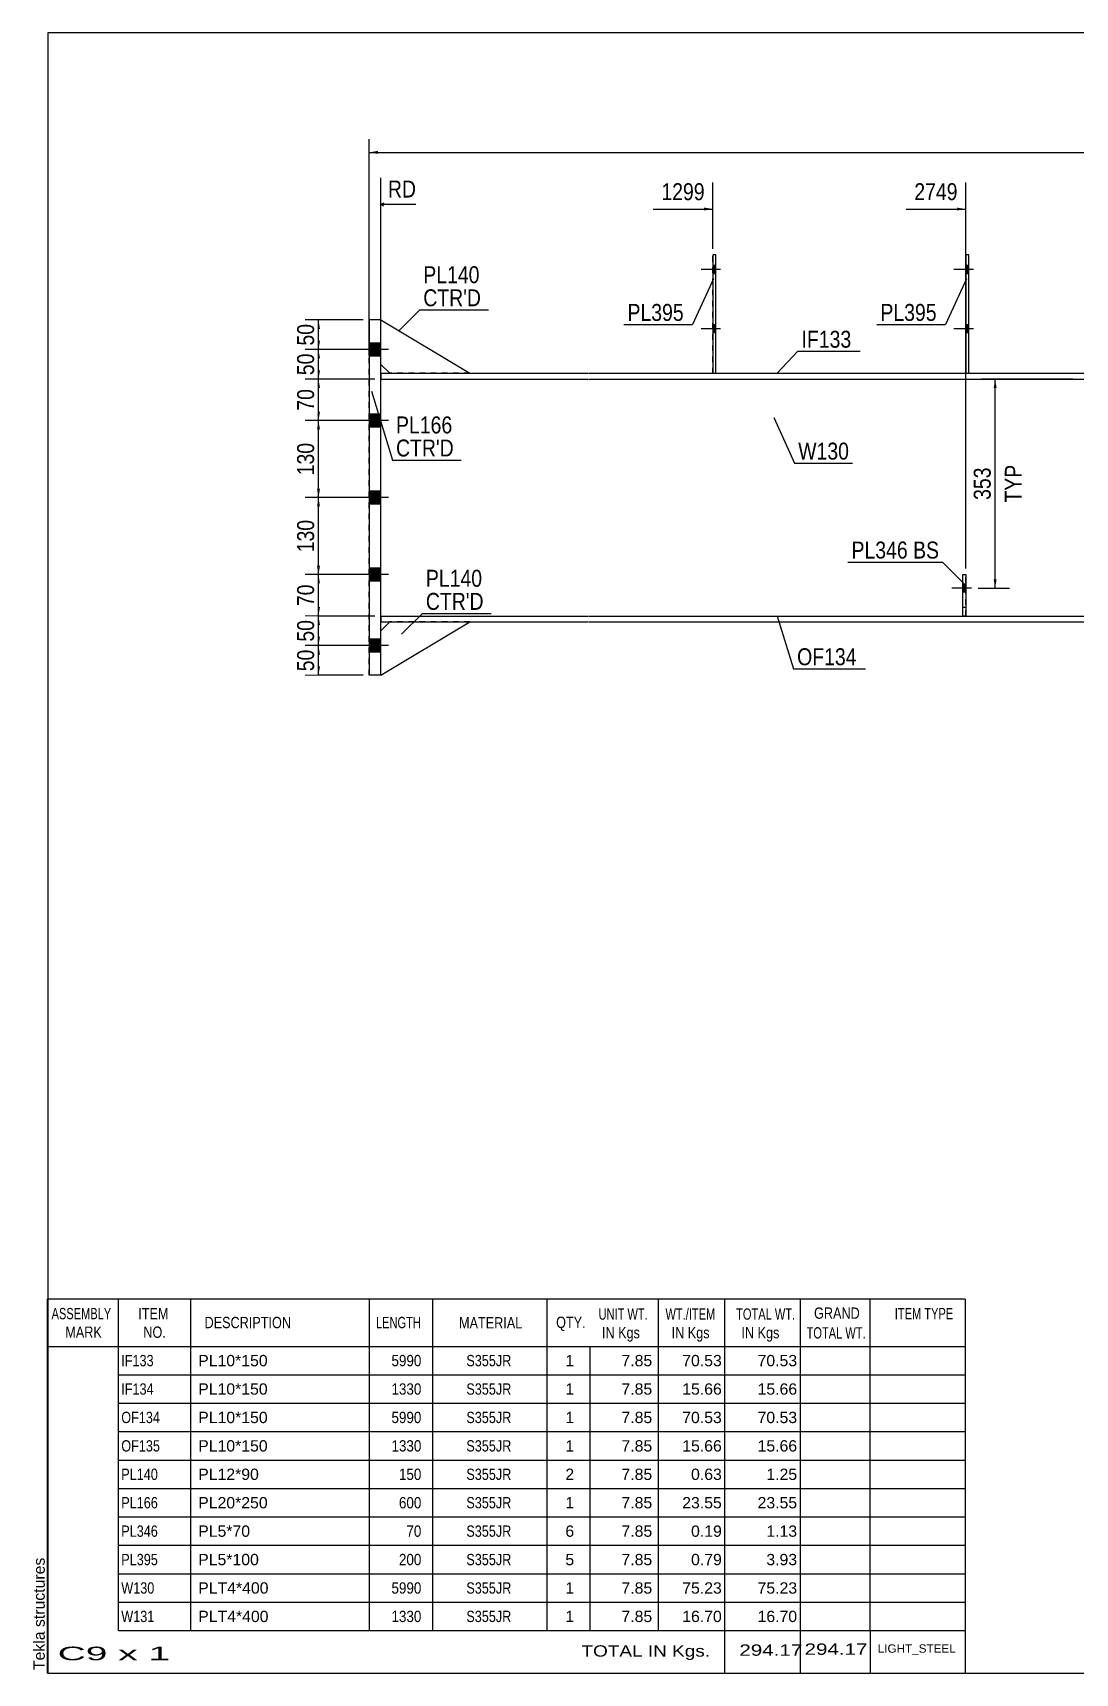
# Model space of a CAD drawing. Header units: millimetres. Extents: x -358 to 44, y -179 to 98.
# Drawn here: x -358.3 to -182.3, y -178.5 to 98.5 of the extents above; entities that cross this region are included whole.
import ezdxf

# ---------------------------------------------------------------- set-up
doc = ezdxf.new("R2010")
doc.units = ezdxf.units.MM
doc.linetypes.add('DXK_LINE_DOT1', pattern=[1.8814, 0.9407, -0.9407])
doc.linetypes.add('DXK_LINE_DOT2', pattern=[3.9198, 1.9599, -1.9599])
doc.styles.add('Arial', font='ARIAL.TTF', dxfattribs={"height": 0.2})
doc.styles.add('Arial Narrow', font='ARIALN.TTF', dxfattribs={"height": 0.2})

# ---------------------------------------------------------------- blocks, each defined once
blk = doc.blocks.new('Unknown-624482690-1210')
at = {"color": 5, "linetype": 'Continuous'}
for p, q in [((44.25, 98.49), (-355.75, 98.49)), ((-355.75, 98.49), (-355.75, -178.51)), ((44.25, -178.51), (44.25, 98.49)), ((-355.75, -178.51), (44.25, -178.51))]:
    blk.add_line(p, q, dxfattribs=at)
at = {"color": 174, "linetype": 'Continuous', "style": 'Arial'}
blk.add_text('Tekla structures', height=1.9102, rotation=90, dxfattribs=at).set_placement((-356.25, -178.01))
blk = doc.blocks.new('Part-624482690-1541 - 1262')
at = {"color": 2, "linetype": 'Continuous'}
for p, q in [((-299.5, 50), (-284.5, 41)), ((-298, 41), (-299.5, 42.5))]:
    blk.add_line(p, q, dxfattribs=at)
at = {"color": 7, "linetype": 'DXK_LINE_DOT1'}
blk.add_line((-284.5, 41), (-298, 41), dxfattribs=at)
blk = doc.blocks.new('Part-624482690-1421 - 1262')
at = {"color": 2, "linetype": 'Continuous'}
for p, q in [((-299.5, 0), (-264.5, 0)), ((-264.4, 0), (-222.15, 0)), ((-222.05, 0), (-179.45, 0)), ((-179.35, 0), (-137.1, 0)), ((-137, 0), (-94.4, 0)), ((-94.3, 0), (-74.3, 0)), ((-74.3, 0), (-74.3, -1)), ((-299.5, -1), (-264.5, -1)), ((-264.4, -1), (-222.15, -1)), ((-222.05, -1), (-179.45, -1)), ((-179.35, -1), (-137.1, -1)), ((-137, -1), (-94.4, -1)), ((-94.3, -1), (-74.3, -1))]:
    blk.add_line(p, q, dxfattribs=at)
at = {"color": 7, "linetype": 'DXK_LINE_DOT1'}
blk.add_line((-299.5, 0), (-299.5, -1), dxfattribs=at)
blk = doc.blocks.new('Part-624482690-1298 - 1262')
at = {"color": 2, "linetype": 'Continuous'}
for p, q in [((-200.25, 61), (-200.75, 61)), ((-200.75, 61), (-200.75, 41)), ((-200.25, 41), (-200.25, 61))]:
    blk.add_line(p, q, dxfattribs=at)
at = {"color": 7, "linetype": 'DXK_LINE_DOT1'}
for p, q in [((-200.75, 41), (-200.75, 61)), ((-200.25, 41), (-200.25, 61)), ((-200.75, 41), (-200.25, 41))]:
    blk.add_line(p, q, dxfattribs=at)
blk = doc.blocks.new('Bolt-624482690-1299 - 1262')
at = {"linetype": 'Continuous'}
for points in [[(-200.25, 57.8), (-200.25, 59.2), (-200.75, 59.2), (-200.75, 57.8)], [(-200.25, 57.8), (-200.25, 59.2), (-200.75, 59.2), (-200.75, 57.8)], [(-200.25, 47.8), (-200.25, 49.2), (-200.75, 49.2), (-200.75, 47.8)], [(-200.25, 47.8), (-200.25, 49.2), (-200.75, 49.2), (-200.75, 47.8)]]:
    blk.add_hatch(color=3, dxfattribs=at).paths.add_polyline_path(points)
at = {"color": 3, "linetype": 'Continuous'}
for p, q in [((-199.45, 58.5), (-202.75, 58.5)), ((-199.45, 58.5), (-202.75, 58.5)), ((-200.25, 59.2), (-200.75, 59.2)), ((-200.25, 59.2), (-200.75, 59.2)), ((-200.25, 57.8), (-200.75, 57.8)), ((-200.25, 57.8), (-200.75, 57.8)), ((-199.45, 48.5), (-202.75, 48.5)), ((-199.45, 48.5), (-202.75, 48.5)), ((-200.25, 49.2), (-200.75, 49.2)), ((-200.25, 49.2), (-200.75, 49.2)), ((-200.25, 47.8), (-200.75, 47.8)), ((-200.25, 47.8), (-200.75, 47.8))]:
    blk.add_line(p, q, dxfattribs=at)
blk = doc.blocks.new('Part-624482690-1309 - 1262')
at = {"color": 2, "linetype": 'Continuous'}
for p, q in [((-242.95, 61), (-243.45, 61)), ((-243.45, 61), (-243.45, 41)), ((-242.95, 41), (-242.95, 61))]:
    blk.add_line(p, q, dxfattribs=at)
at = {"color": 7, "linetype": 'DXK_LINE_DOT1'}
for p, q in [((-243.45, 41), (-243.45, 61)), ((-242.95, 41), (-242.95, 61)), ((-243.45, 41), (-242.95, 41))]:
    blk.add_line(p, q, dxfattribs=at)
blk = doc.blocks.new('Bolt-624482690-1310 - 1262')
at = {"linetype": 'Continuous'}
for points in [[(-242.95, 57.8), (-242.95, 59.2), (-243.45, 59.2), (-243.45, 57.8)], [(-242.95, 57.8), (-242.95, 59.2), (-243.45, 59.2), (-243.45, 57.8)], [(-242.95, 47.8), (-242.95, 49.2), (-243.45, 49.2), (-243.45, 47.8)], [(-242.95, 47.8), (-242.95, 49.2), (-243.45, 49.2), (-243.45, 47.8)]]:
    blk.add_hatch(color=3, dxfattribs=at).paths.add_polyline_path(points)
at = {"color": 3, "linetype": 'Continuous'}
for p, q in [((-242.15, 58.5), (-245.45, 58.5)), ((-242.15, 58.5), (-245.45, 58.5)), ((-242.95, 59.2), (-243.45, 59.2)), ((-242.95, 59.2), (-243.45, 59.2)), ((-242.95, 57.8), (-243.45, 57.8)), ((-242.95, 57.8), (-243.45, 57.8)), ((-242.15, 48.5), (-245.45, 48.5)), ((-242.15, 48.5), (-245.45, 48.5)), ((-242.95, 49.2), (-243.45, 49.2)), ((-242.95, 49.2), (-243.45, 49.2)), ((-242.95, 47.8), (-243.45, 47.8)), ((-242.95, 47.8), (-243.45, 47.8))]:
    blk.add_line(p, q, dxfattribs=at)
blk = doc.blocks.new('Bolt-624482690-1311 - 1262')
at = {"linetype": 'Continuous'}
blk.add_hatch(color=3, dxfattribs=at).paths.add_polyline_path([(-200.75, 4), (-200.75, 5.4), (-201.25, 5.4), (-201.25, 4)])
at = {"color": 3, "linetype": 'Continuous'}
for p, q in [((-199.8, 4.7), (-203.1, 4.7)), ((-200.75, 5.4), (-201.25, 5.4)), ((-200.75, 4), (-201.25, 4))]:
    blk.add_line(p, q, dxfattribs=at)
blk = doc.blocks.new('Bolt-624482690-1312 - 1262')
at = {"color": 3, "linetype": 'DXK_LINE_DOT2'}
for p, q in [((-199.8, 4.7), (-203.1, 4.7)), ((-200.75, 5.4), (-201.25, 5.4)), ((-200.75, 4), (-201.25, 4))]:
    blk.add_line(p, q, dxfattribs=at)
blk = doc.blocks.new('Part-624482690-1345 - 1262')
at = {"color": 2, "linetype": 'Continuous'}
for p, q in [((-201.25, 7), (-200.75, 7)), ((-201.25, 0), (-201.25, 7)), ((-200.75, 7), (-200.75, 0))]:
    blk.add_line(p, q, dxfattribs=at)
at = {"color": 7, "linetype": 'DXK_LINE_DOT1'}
for p, q in [((-201.25, 0), (-201.25, 7)), ((-200.75, 0), (-200.75, 7)), ((-201.25, 1.5), (-200.75, 1.5)), ((-200.75, 0), (-201.25, 0))]:
    blk.add_line(p, q, dxfattribs=at)
blk = doc.blocks.new('Part-624482690-1367 - 1262')
at = {"color": 7, "linetype": 'DXK_LINE_DOT1'}
blk.add_line((-201.25, 7), (-200.75, 7), dxfattribs=at)
blk = doc.blocks.new('Part-624482690-1389 - 1262')
at = {"color": 2, "linetype": 'Continuous'}
for p, q in [((-299.5, 50), (-301.5, 50)), ((-301.5, 50), (-301.5, -10)), ((-299.5, -10), (-299.5, 50)), ((-299.5, -10), (-301.5, -10))]:
    blk.add_line(p, q, dxfattribs=at)
at = {"color": 7, "linetype": 'DXK_LINE_DOT1'}
for p, q in [((-301.5, -10), (-301.5, 50)), ((-299.5, -10), (-299.5, 50))]:
    blk.add_line(p, q, dxfattribs=at)
blk = doc.blocks.new('Part-624482690-1466 - 1262')
at = {"color": 2, "linetype": 'Continuous'}
for p, q in [((-299.5, 41), (-264.5, 41)), ((-299.5, 40), (-264.5, 40)), ((-264.4, 41), (-222.15, 41)), ((-264.4, 40), (-222.15, 40)), ((-222.05, 41), (-179.45, 41)), ((-222.05, 40), (-179.45, 40)), ((-179.35, 41), (-137.1, 41)), ((-179.35, 40), (-137.1, 40)), ((-137, 41), (-94.4, 41)), ((-137, 40), (-94.4, 40)), ((-94.3, 41), (-74.3, 41)), ((-94.3, 40), (-74.3, 40)), ((-74.3, 41), (-74.3, 40))]:
    blk.add_line(p, q, dxfattribs=at)
at = {"color": 7, "linetype": 'DXK_LINE_DOT1'}
blk.add_line((-299.5, 41), (-299.5, 40), dxfattribs=at)
blk = doc.blocks.new('Bolt-624482690-1489 - 1262')
at = {"linetype": 'Continuous'}
for points in [[(-299.5, 43.9), (-299.5, 46.1), (-301.5, 46.1), (-301.5, 43.9)], [(-299.5, 43.9), (-299.5, 46.1), (-301.5, 46.1), (-301.5, 43.9)], [(-299.5, 31.9), (-299.5, 34.1), (-301.5, 34.1), (-301.5, 31.9)], [(-299.5, 31.9), (-299.5, 34.1), (-301.5, 34.1), (-301.5, 31.9)], [(-299.5, 18.9), (-299.5, 21.1), (-301.5, 21.1), (-301.5, 18.9)], [(-299.5, 18.9), (-299.5, 21.1), (-301.5, 21.1), (-301.5, 18.9)], [(-299.5, 5.9), (-299.5, 8.1), (-301.5, 8.1), (-301.5, 5.9)], [(-299.5, 5.9), (-299.5, 8.1), (-301.5, 8.1), (-301.5, 5.9)], [(-299.5, -6.1), (-299.5, -3.9), (-301.5, -3.9), (-301.5, -6.1)], [(-299.5, -6.1), (-299.5, -3.9), (-301.5, -3.9), (-301.5, -6.1)]]:
    blk.add_hatch(color=3, dxfattribs=at).paths.add_polyline_path(points)
at = {"color": 3, "linetype": 'Continuous'}
for p, q in [((-298.2, 45), (-306.5, 45)), ((-298.2, 45), (-306.5, 45)), ((-299.5, 46.1), (-301.5, 46.1)), ((-299.5, 46.1), (-301.5, 46.1)), ((-299.5, 43.9), (-301.5, 43.9)), ((-299.5, 43.9), (-301.5, 43.9)), ((-299.5, 34.1), (-301.5, 34.1)), ((-299.5, 34.1), (-301.5, 34.1)), ((-298.2, 33), (-306.5, 33)), ((-298.2, 33), (-306.5, 33)), ((-299.5, 31.9), (-301.5, 31.9)), ((-299.5, 31.9), (-301.5, 31.9)), ((-298.2, 20), (-306.5, 20)), ((-298.2, 20), (-306.5, 20)), ((-299.5, 21.1), (-301.5, 21.1)), ((-299.5, 21.1), (-301.5, 21.1)), ((-299.5, 18.9), (-301.5, 18.9)), ((-299.5, 18.9), (-301.5, 18.9)), ((-298.2, 7), (-306.5, 7)), ((-298.2, 7), (-306.5, 7)), ((-299.5, 8.1), (-301.5, 8.1)), ((-299.5, 8.1), (-301.5, 8.1)), ((-299.5, 5.9), (-301.5, 5.9)), ((-299.5, 5.9), (-301.5, 5.9)), ((-298.2, -5), (-306.5, -5)), ((-298.2, -5), (-306.5, -5)), ((-299.5, -3.9), (-301.5, -3.9)), ((-299.5, -3.9), (-301.5, -3.9)), ((-299.5, -6.1), (-301.5, -6.1)), ((-299.5, -6.1), (-301.5, -6.1))]:
    blk.add_line(p, q, dxfattribs=at)
blk = doc.blocks.new('Part-624482690-1506 - 1262')
at = {"color": 7, "linetype": 'DXK_LINE_DOT1'}
for p, q in [((-299.5, 0), (-299.5, 40)), ((-299.5, 40), (-264.5, 40)), ((-264.4, 40), (-222.15, 40)), ((-222.05, 40), (-179.45, 40)), ((-179.35, 40), (-137.1, 40)), ((-137, 40), (-94.4, 40)), ((-94.3, 40), (-74.3, 40)), ((-299.5, 0), (-264.5, 0)), ((-264.4, 0), (-222.15, 0)), ((-222.05, 0), (-201.25, 0)), ((-200.75, 0), (-179.45, 0)), ((-179.35, 0), (-137.1, 0)), ((-137, 0), (-94.4, 0)), ((-94.3, 0), (-74.3, 0))]:
    blk.add_line(p, q, dxfattribs=at)
at = {"color": 2, "linetype": 'Continuous'}
blk.add_line((-74.3, 0), (-74.3, 40), dxfattribs=at)
blk = doc.blocks.new('Part-624482690-1546 - 1262')
at = {"color": 2, "linetype": 'Continuous'}
for p, q in [((-299.5, -10), (-284.5, -1)), ((-298, -1), (-299.5, -2.5))]:
    blk.add_line(p, q, dxfattribs=at)
at = {"color": 7, "linetype": 'DXK_LINE_DOT1'}
blk.add_line((-284.5, -1), (-298, -1), dxfattribs=at)
blk = doc.blocks.new('StraightDimension-624482690-1583 - 1262')
at = {"linetype": 'Continuous'}
for points in [[(-196.04, 38.5), (-195.79, 40), (-195.54, 38.5)], [(-195.54, 6.2), (-195.79, 4.7), (-196.04, 6.2)]]:
    blk.add_hatch(color=7, dxfattribs=at).paths.add_polyline_path(points)
at = {"color": 7, "linetype": 'Continuous'}
for p, q in [((-182.68, 40), (-198.04, 40)), ((-195.79, 4.7), (-195.79, 40)), ((-198.68, 4.7), (-193.39, 4.7))]:
    blk.add_line(p, q, dxfattribs=at)
at = {"color": 0}
blk.add_wipeout([(-195.94, 25.69), (-200.14, 25.69), (-200.14, 19.01), (-195.94, 19.01)], dxfattribs=at)
at = {"color": 3, "style": 'Arial Narrow'}
blk.add_text('353', height=2.863, rotation=90.0002, dxfattribs=at).set_placement((-196.54, 19.61))
at = {"color": 0, "linetype": 'Continuous'}
blk.add_wipeout([(-190.69, 26.14), (-194.89, 26.14), (-194.89, 18.56), (-190.69, 18.56)], dxfattribs=at)
at = {"color": 3, "linetype": 'Continuous', "style": 'Arial Narrow'}
blk.add_text('TYP', height=2.863, rotation=90.0002, dxfattribs=at).set_placement((-191.29, 19.16))
blk = doc.blocks.new('StraightDimension-624482690-3581 - 1262')
at = {"linetype": 'Continuous'}
for points in [[(-310.28, 18.5), (-310.03, 20), (-309.78, 18.5)], [(-309.78, 8.5), (-310.03, 7), (-310.28, 8.5)]]:
    blk.add_hatch(color=7, dxfattribs=at).paths.add_polyline_path(points)
at = {"color": 7, "linetype": 'Continuous'}
for p, q in [((-302.5, 20), (-312.28, 20)), ((-310.03, 7), (-310.03, 20)), ((-302.5, 7), (-312.28, 7))]:
    blk.add_line(p, q, dxfattribs=at)
at = {"color": 0}
blk.add_wipeout([(-310.18, 16.84), (-314.38, 16.84), (-314.38, 10.16), (-310.18, 10.16)], dxfattribs=at)
at = {"color": 3, "style": 'Arial Narrow'}
blk.add_text('130', height=2.863, rotation=90.0002, dxfattribs=at).set_placement((-310.78, 10.76))
blk = doc.blocks.new('StraightDimension-624482690-3580 - 1262')
at = {"linetype": 'Continuous'}
for points in [[(-310.28, 31.5), (-310.03, 33), (-309.78, 31.5)], [(-309.78, 21.5), (-310.03, 20), (-310.28, 21.5)]]:
    blk.add_hatch(color=7, dxfattribs=at).paths.add_polyline_path(points)
at = {"color": 7, "linetype": 'Continuous'}
for p, q in [((-303.35, 33), (-312.28, 33)), ((-310.03, 20), (-310.03, 33)), ((-302.5, 20), (-312.28, 20))]:
    blk.add_line(p, q, dxfattribs=at)
at = {"color": 0}
blk.add_wipeout([(-310.18, 29.84), (-314.38, 29.84), (-314.38, 23.16), (-310.18, 23.16)], dxfattribs=at)
at = {"color": 3, "style": 'Arial Narrow'}
blk.add_text('130', height=2.863, rotation=90.0002, dxfattribs=at).set_placement((-310.78, 23.76))
blk = doc.blocks.new('StraightDimension-624482690-3577 - 1262')
at = {"linetype": 'Continuous'}
for points in [[(-310.28, 48.5), (-310.03, 50), (-309.78, 48.5)], [(-309.78, 46.5), (-310.03, 45), (-310.28, 46.5)]]:
    blk.add_hatch(color=7, dxfattribs=at).paths.add_polyline_path(points)
at = {"color": 7, "linetype": 'Continuous'}
for p, q in [((-302.5, 50), (-312.28, 50)), ((-310.03, 45), (-310.03, 50)), ((-302.35, 45), (-312.28, 45))]:
    blk.add_line(p, q, dxfattribs=at)
at = {"color": 0}
blk.add_wipeout([(-310.18, 49.93), (-314.38, 49.93), (-314.38, 45.07), (-310.18, 45.07)], dxfattribs=at)
at = {"color": 3, "style": 'Arial Narrow'}
blk.add_text('50', height=2.863, rotation=90.0002, dxfattribs=at).set_placement((-310.78, 45.67))
blk = doc.blocks.new('StraightDimension-624482690-3578 - 1262')
at = {"linetype": 'Continuous'}
for points in [[(-310.28, 43.5), (-310.03, 45), (-309.78, 43.5)], [(-309.78, 41.5), (-310.03, 40), (-310.28, 41.5)]]:
    blk.add_hatch(color=7, dxfattribs=at).paths.add_polyline_path(points)
at = {"color": 7, "linetype": 'Continuous'}
for p, q in [((-302.35, 45), (-312.28, 45)), ((-310.03, 40), (-310.03, 45)), ((-300.5, 40), (-312.28, 40))]:
    blk.add_line(p, q, dxfattribs=at)
at = {"color": 0}
blk.add_wipeout([(-310.18, 44.93), (-314.38, 44.93), (-314.38, 40.07), (-310.18, 40.07)], dxfattribs=at)
at = {"color": 3, "style": 'Arial Narrow'}
blk.add_text('50', height=2.863, rotation=90.0002, dxfattribs=at).set_placement((-310.78, 40.67))
blk = doc.blocks.new('StraightDimension-624482690-3579 - 1262')
at = {"linetype": 'Continuous'}
for points in [[(-310.28, 38.5), (-310.03, 40), (-309.78, 38.5)], [(-309.78, 34.5), (-310.03, 33), (-310.28, 34.5)]]:
    blk.add_hatch(color=7, dxfattribs=at).paths.add_polyline_path(points)
at = {"color": 7, "linetype": 'Continuous'}
for p, q in [((-300.5, 40), (-312.28, 40)), ((-310.03, 33), (-310.03, 40)), ((-303.35, 33), (-312.28, 33))]:
    blk.add_line(p, q, dxfattribs=at)
at = {"color": 0}
blk.add_wipeout([(-310.18, 38.93), (-314.38, 38.93), (-314.38, 34.07), (-310.18, 34.07)], dxfattribs=at)
at = {"color": 3, "style": 'Arial Narrow'}
blk.add_text('70', height=2.863, rotation=90.0002, dxfattribs=at).set_placement((-310.78, 34.67))
blk = doc.blocks.new('StraightDimension-624482690-3582 - 1262')
at = {"linetype": 'Continuous'}
for points in [[(-310.28, 5.5), (-310.03, 7), (-309.78, 5.5)], [(-309.78, 1.5), (-310.03, 0), (-310.28, 1.5)]]:
    blk.add_hatch(color=7, dxfattribs=at).paths.add_polyline_path(points)
at = {"color": 7, "linetype": 'Continuous'}
for p, q in [((-302.5, 7), (-312.28, 7)), ((-310.03, 0), (-310.03, 7)), ((-300.5, 0), (-312.28, 0))]:
    blk.add_line(p, q, dxfattribs=at)
at = {"color": 0}
blk.add_wipeout([(-310.18, 5.93), (-314.38, 5.93), (-314.38, 1.07), (-310.18, 1.07)], dxfattribs=at)
at = {"color": 3, "style": 'Arial Narrow'}
blk.add_text('70', height=2.863, rotation=90.0002, dxfattribs=at).set_placement((-310.78, 1.67))
blk = doc.blocks.new('StraightDimension-624482690-3583 - 1262')
at = {"linetype": 'Continuous'}
for points in [[(-310.28, -1.5), (-310.03, 0), (-309.78, -1.5)], [(-309.78, -3.5), (-310.03, -5), (-310.28, -3.5)]]:
    blk.add_hatch(color=7, dxfattribs=at).paths.add_polyline_path(points)
at = {"color": 7, "linetype": 'Continuous'}
for p, q in [((-300.5, 0), (-312.28, 0)), ((-310.03, -5), (-310.03, 0)), ((-300.5, -5), (-312.28, -5))]:
    blk.add_line(p, q, dxfattribs=at)
at = {"color": 0}
blk.add_wipeout([(-310.18, -0.07), (-314.38, -0.07), (-314.38, -4.93), (-310.18, -4.93)], dxfattribs=at)
at = {"color": 3, "style": 'Arial Narrow'}
blk.add_text('50', height=2.863, rotation=90.0002, dxfattribs=at).set_placement((-310.78, -4.33))
blk = doc.blocks.new('StraightDimension-624482690-3584 - 1262')
at = {"linetype": 'Continuous'}
for points in [[(-310.28, -6.5), (-310.03, -5), (-309.78, -6.5)], [(-309.78, -8.5), (-310.03, -10), (-310.28, -8.5)]]:
    blk.add_hatch(color=7, dxfattribs=at).paths.add_polyline_path(points)
at = {"color": 7, "linetype": 'Continuous'}
for p, q in [((-300.5, -5), (-312.28, -5)), ((-310.03, -10), (-310.03, -5)), ((-302.5, -10), (-312.28, -10))]:
    blk.add_line(p, q, dxfattribs=at)
at = {"color": 0}
blk.add_wipeout([(-310.18, -5.07), (-314.38, -5.07), (-314.38, -9.93), (-310.18, -9.93)], dxfattribs=at)
at = {"color": 3, "style": 'Arial Narrow'}
blk.add_text('50', height=2.863, rotation=90.0002, dxfattribs=at).set_placement((-310.78, -9.33))
blk = doc.blocks.new('StraightDimension-624482690-3651 - 1262')
at = {"linetype": 'Continuous'}
for points in [[(-300, 78.05), (-301.5, 78.3), (-300, 78.55)], [(17.05, 78.55), (18.55, 78.3), (17.05, 78.05)]]:
    blk.add_hatch(color=7, dxfattribs=at).paths.add_polyline_path(points)
at = {"color": 7, "linetype": 'Continuous'}
for p, q in [((-301.5, 44), (-301.5, 80.55)), ((18.55, 34.2), (18.55, 80.55)), ((-301.5, 78.3), (18.55, 78.3))]:
    blk.add_line(p, q, dxfattribs=at)
at = {"color": 0}
blk.add_wipeout([(-137.22, 78.45), (-137.22, 82.65), (-145.73, 82.65), (-145.73, 78.45)], dxfattribs=at)
at = {"color": 3, "style": 'Arial Narrow'}
blk.add_text('7340', height=2.863, dxfattribs=at).set_placement((-145.13, 79.05))
blk = doc.blocks.new('StraightDimension-624482690-5214 - 1262')
at = {"linetype": 'Continuous'}
blk.add_hatch(color=7, dxfattribs=at).paths.add_polyline_path([(-202.25, 68.98), (-200.75, 68.73), (-202.25, 68.48)])
at = {"color": 7, "linetype": 'Continuous'}
for p, q in [((-200.75, 8), (-200.75, 73.23)), ((-210.81, 68.73), (-200.75, 68.73))]:
    blk.add_line(p, q, dxfattribs=at)
at = {"color": 0}
blk.add_wipeout([(-201.53, 69.63), (-201.53, 73.83), (-210.04, 73.83), (-210.04, 69.63)], dxfattribs=at)
at = {"color": 3, "style": 'Arial Narrow'}
blk.add_text('2749', height=2.863, dxfattribs=at).set_placement((-209.44, 70.23))
blk = doc.blocks.new('StraightDimension-624482690-5215 - 1262')
at = {"linetype": 'Continuous'}
blk.add_hatch(color=7, dxfattribs=at).paths.add_polyline_path([(-244.95, 68.98), (-243.45, 68.73), (-244.95, 68.48)])
at = {"color": 7, "linetype": 'Continuous'}
for p, q in [((-243.45, 62), (-243.45, 73.23)), ((-253.51, 68.73), (-243.45, 68.73))]:
    blk.add_line(p, q, dxfattribs=at)
at = {"color": 0, "linetype": 'Continuous'}
blk.add_wipeout([(-292.97, 70.08), (-292.97, 74.28), (-298.91, 74.28), (-298.91, 70.08)], dxfattribs=at)
at = {"color": 7, "linetype": 'Continuous'}
for p, q in [((-299.5, 44), (-299.5, 73.98)), ((-299, 69.73), (-299.5, 69.48)), ((-299, 69.23), (-299.5, 69.48)), ((-293.57, 69.48), (-299.5, 69.48))]:
    blk.add_line(p, q, dxfattribs=at)
at = {"color": 3, "linetype": 'Continuous', "style": 'Arial Narrow'}
blk.add_text('RD', height=2.863, dxfattribs=at).set_placement((-298.31, 70.68))
at = {"color": 0}
blk.add_wipeout([(-244.23, 69.63), (-244.23, 73.83), (-252.74, 73.83), (-252.74, 69.63)], dxfattribs=at)
at = {"color": 3, "style": 'Arial Narrow'}
blk.add_text('1299', height=2.863, dxfattribs=at).set_placement((-252.14, 70.23))
blk = doc.blocks.new('CBS_BOM-624482690-5462')
at = {"color": 7, "linetype": 'Continuous'}
for p, q in [((-355.79, -123.34), (-355.79, -115.34)), ((-355.78, -115.34), (-200.86, -115.34)), ((-343.79, -123.34), (-343.79, -115.34)), ((-331.6, -123.34), (-331.6, -115.34)), ((-301.43, -123.34), (-301.43, -115.34)), ((-290.75, -123.34), (-290.75, -115.34)), ((-271.43, -123.34), (-271.43, -115.34)), ((-252.63, -123.34), (-252.63, -115.34)), ((-241.42, -123.34), (-241.42, -115.34)), ((-228.64, -123.34), (-228.64, -115.34)), ((-216.88, -123.34), (-216.88, -115.34)), ((-200.86, -115.35), (-200.87, -123.33)), ((-355.79, -123.34), (-200.86, -123.34)), ((-355.79, -128.14), (-355.79, -123.34)), ((-343.79, -128.14), (-343.79, -123.34)), ((-331.6, -128.14), (-331.6, -123.34)), ((-301.43, -128.14), (-301.43, -123.34)), ((-290.75, -128.14), (-290.75, -123.34)), ((-271.43, -128.14), (-271.43, -123.34)), ((-264.17, -128.14), (-264.17, -123.34)), ((-252.63, -128.14), (-252.63, -123.34)), ((-241.42, -128.14), (-241.42, -123.34)), ((-228.64, -128.14), (-228.64, -123.34)), ((-216.87, -128.14), (-216.87, -123.34)), ((-200.86, -123.34), (-200.86, -128.14)), ((-355.79, -132.94), (-355.79, -128.14)), ((-343.79, -128.14), (-200.86, -128.14)), ((-343.79, -132.94), (-343.79, -128.14)), ((-331.6, -132.94), (-331.6, -128.14)), ((-301.43, -132.94), (-301.43, -128.14)), ((-290.75, -132.94), (-290.75, -128.14)), ((-271.43, -132.94), (-271.43, -128.14)), ((-264.17, -132.94), (-264.17, -128.14)), ((-252.63, -132.94), (-252.63, -128.14)), ((-241.42, -132.94), (-241.42, -128.14)), ((-228.64, -132.94), (-228.64, -128.14)), ((-216.87, -132.94), (-216.87, -128.14)), ((-200.86, -128.14), (-200.86, -132.94)), ((-355.79, -137.74), (-355.79, -132.94)), ((-343.79, -132.94), (-200.86, -132.94)), ((-343.79, -137.74), (-343.79, -132.94)), ((-331.6, -137.74), (-331.6, -132.94)), ((-301.43, -137.74), (-301.43, -132.94)), ((-290.75, -137.74), (-290.75, -132.94)), ((-271.43, -137.74), (-271.43, -132.94)), ((-264.17, -137.74), (-264.17, -132.94)), ((-252.63, -137.74), (-252.63, -132.94)), ((-241.42, -137.74), (-241.42, -132.94)), ((-228.64, -137.74), (-228.64, -132.94)), ((-216.87, -137.74), (-216.87, -132.94)), ((-200.86, -132.94), (-200.86, -137.74)), ((-355.79, -142.54), (-355.79, -137.74)), ((-343.79, -137.74), (-200.86, -137.74)), ((-343.79, -142.54), (-343.79, -137.74)), ((-331.6, -142.54), (-331.6, -137.74)), ((-301.43, -142.54), (-301.43, -137.74)), ((-290.75, -142.54), (-290.75, -137.74)), ((-271.43, -142.54), (-271.43, -137.74)), ((-264.17, -142.54), (-264.17, -137.74)), ((-252.63, -142.54), (-252.63, -137.74)), ((-241.42, -142.54), (-241.42, -137.74)), ((-228.64, -142.54), (-228.64, -137.74)), ((-216.87, -142.54), (-216.87, -137.74)), ((-200.86, -137.74), (-200.86, -142.54)), ((-355.79, -147.34), (-355.79, -142.54)), ((-343.79, -142.54), (-200.86, -142.54)), ((-343.79, -147.34), (-343.79, -142.54)), ((-331.6, -147.34), (-331.6, -142.54)), ((-301.43, -147.34), (-301.43, -142.54)), ((-290.75, -147.34), (-290.75, -142.54)), ((-271.43, -147.34), (-271.43, -142.54)), ((-264.17, -147.34), (-264.17, -142.54)), ((-252.63, -147.34), (-252.63, -142.54)), ((-241.42, -147.34), (-241.42, -142.54)), ((-228.64, -147.34), (-228.64, -142.54)), ((-216.87, -147.34), (-216.87, -142.54)), ((-200.86, -142.54), (-200.86, -147.34)), ((-355.79, -152.14), (-355.79, -147.34)), ((-343.79, -147.34), (-200.86, -147.34)), ((-343.79, -152.14), (-343.79, -147.34)), ((-331.6, -152.14), (-331.6, -147.34)), ((-301.43, -152.14), (-301.43, -147.34)), ((-290.75, -152.14), (-290.75, -147.34)), ((-271.43, -152.14), (-271.43, -147.34)), ((-264.17, -152.14), (-264.17, -147.34)), ((-252.63, -152.14), (-252.63, -147.34)), ((-241.42, -152.14), (-241.42, -147.34)), ((-228.64, -152.14), (-228.64, -147.34)), ((-216.87, -152.14), (-216.87, -147.34)), ((-200.86, -147.34), (-200.86, -152.14)), ((-355.79, -156.94), (-355.79, -152.14)), ((-343.79, -152.14), (-200.86, -152.14)), ((-343.79, -156.94), (-343.79, -152.14)), ((-331.6, -156.94), (-331.6, -152.14)), ((-301.43, -156.94), (-301.43, -152.14)), ((-290.75, -156.94), (-290.75, -152.14)), ((-271.43, -156.94), (-271.43, -152.14)), ((-264.17, -156.94), (-264.17, -152.14)), ((-252.63, -156.94), (-252.63, -152.14)), ((-241.42, -156.94), (-241.42, -152.14)), ((-228.64, -156.94), (-228.64, -152.14)), ((-216.87, -156.94), (-216.87, -152.14)), ((-200.86, -152.14), (-200.86, -156.94)), ((-355.79, -161.74), (-355.79, -156.94)), ((-343.79, -156.94), (-200.86, -156.94)), ((-343.79, -161.74), (-343.79, -156.94)), ((-331.6, -161.74), (-331.6, -156.94)), ((-301.43, -161.74), (-301.43, -156.94)), ((-290.75, -161.74), (-290.75, -156.94)), ((-271.43, -161.74), (-271.43, -156.94)), ((-264.17, -161.74), (-264.17, -156.94)), ((-252.63, -161.74), (-252.63, -156.94)), ((-241.42, -161.74), (-241.42, -156.94)), ((-228.64, -161.74), (-228.64, -156.94)), ((-216.87, -161.74), (-216.87, -156.94)), ((-200.86, -156.94), (-200.86, -161.74)), ((-355.79, -166.54), (-355.79, -161.74)), ((-343.79, -161.74), (-200.86, -161.74)), ((-343.79, -166.54), (-343.79, -161.74)), ((-331.6, -166.54), (-331.6, -161.74)), ((-301.43, -166.54), (-301.43, -161.74)), ((-290.75, -166.54), (-290.75, -161.74)), ((-271.43, -166.54), (-271.43, -161.74)), ((-264.17, -166.54), (-264.17, -161.74)), ((-252.63, -166.54), (-252.63, -161.74)), ((-241.42, -166.54), (-241.42, -161.74)), ((-228.64, -166.54), (-228.64, -161.74)), ((-216.87, -166.54), (-216.87, -161.74)), ((-200.86, -161.74), (-200.86, -166.54)), ((-355.79, -171.34), (-355.79, -166.54)), ((-343.79, -166.54), (-200.86, -166.54)), ((-343.79, -171.34), (-343.79, -166.54)), ((-331.6, -171.34), (-331.6, -166.54)), ((-301.43, -171.34), (-301.43, -166.54)), ((-290.75, -171.34), (-290.75, -166.54)), ((-271.43, -171.34), (-271.43, -166.54)), ((-264.17, -171.34), (-264.17, -166.54)), ((-252.63, -171.34), (-252.63, -166.54)), ((-241.42, -171.34), (-241.42, -166.54)), ((-228.64, -171.34), (-228.64, -166.54)), ((-216.87, -171.34), (-216.87, -166.54)), ((-200.86, -166.54), (-200.86, -171.34)), ((-355.79, -178.54), (-355.79, -171.36)), ((-343.79, -171.34), (-200.86, -171.34)), ((-241.42, -178.54), (-241.42, -171.36)), ((-228.64, -178.54), (-228.64, -171.36)), ((-216.83, -178.54), (-216.83, -171.36)), ((-200.86, -171.34), (-200.86, -178.54)), ((-355.79, -178.54), (-200.86, -178.54))]:
    blk.add_line(p, q, dxfattribs=at)
at = {"color": 3, "linetype": 'Continuous', "style": 'Arial'}
for s, height, width, p in [('ASSEMBLY', 1.91, 0.7, (-355.1, -118.76)), ('ITEM', 1.91, 0.8, (-340.46, -118.76)), ('DESCRIPTION', 1.9102, 0.8, (-329.27, -120.27)), ('LENGTH', 1.91, 0.7, (-300.33, -120.27)), ('MATERIAL', 1.91, 0.8, (-286.3, -120.32)), ('QTY.', 1.91, 0.8, (-269.91, -120.24)), ('UNIT WT.', 1.91, 0.7, (-262.74, -118.84)), ('WT./ITEM', 1.91, 0.7, (-251.45, -118.84)), ('TOTAL WT.', 1.91, 0.7, (-239.52, -118.84)), ('GRAND', 1.91, 0.8, (-226.36, -118.68)), ('ITEM TYPE', 1.91, 0.7, (-212.73, -118.76)), ('MARK', 1.91, 0.8, (-352.78, -121.9)), ('NO.', 1.91, 0.8, (-339.6, -121.9)), ('IN Kgs', 1.91, 0.8, (-262.17, -121.98)), ('IN Kgs', 1.91, 0.8, (-250.41, -121.98)), ('IN Kgs', 1.91, 0.8, (-238.62, -121.98)), ('TOTAL WT.', 1.91, 0.7, (-227.62, -122.02))]:
    blk.add_text(s, height=height, dxfattribs=dict(at, width=width)).set_placement(p)
at = {"color": 7, "linetype": 'Continuous', "style": 'Arial'}
for s, width, p in [('IF133', 0.8, (-343.33, -126.7)), ('5990', 0.85, (-297.71, -126.7)), ('S355JR', 0.8, (-285.07, -126.7)), ('IF134', 0.8, (-343.33, -131.5)), ('1330', 0.85, (-297.71, -131.5)), ('S355JR', 0.8, (-285.07, -131.5)), ('OF134', 0.8, (-343.33, -136.3)), ('5990', 0.85, (-297.71, -136.3)), ('S355JR', 0.8, (-285.07, -136.3)), ('OF135', 0.8, (-343.33, -141.1)), ('1330', 0.85, (-297.71, -141.1)), ('S355JR', 0.8, (-285.07, -141.1)), ('PL140', 0.8, (-343.33, -145.9)), ('150', 0.85, (-296.45, -145.9)), ('S355JR', 0.8, (-285.07, -145.9)), ('PL166', 0.8, (-343.33, -150.7)), ('600', 0.85, (-296.45, -150.7)), ('S355JR', 0.8, (-285.07, -150.7)), ('PL346', 0.8, (-343.33, -155.5)), ('70', 0.85, (-295.19, -155.5)), ('S355JR', 0.8, (-285.07, -155.5)), ('PL395', 0.8, (-343.33, -160.3)), ('200', 0.85, (-296.45, -160.3)), ('S355JR', 0.8, (-285.07, -160.3)), ('W130', 0.8, (-343.33, -165.1)), ('5990', 0.85, (-297.71, -165.1)), ('S355JR', 0.8, (-285.07, -165.1)), ('W131', 0.8, (-343.33, -169.9)), ('1330', 0.85, (-297.71, -169.9)), ('S355JR', 0.8, (-285.07, -169.9))]:
    blk.add_text(s, height=1.91, dxfattribs=dict(at, width=width)).set_placement(p)
for s, p in [('PL10*150', (-330.34, -126.7)), ('1', (-268.35, -126.7)), ('7.85', (-258.88, -126.7)), ('70.53', (-248.62, -126.7)), ('70.53', (-235.9, -126.7)), ('PL10*150', (-330.34, -131.5)), ('1', (-268.35, -131.5)), ('7.85', (-258.88, -131.5)), ('15.66', (-248.62, -131.5)), ('15.66', (-235.9, -131.5)), ('PL10*150', (-330.34, -136.3)), ('1', (-268.35, -136.3)), ('7.85', (-258.88, -136.3)), ('70.53', (-248.62, -136.3)), ('70.53', (-235.9, -136.3)), ('PL10*150', (-330.34, -141.1)), ('1', (-268.35, -141.1)), ('7.85', (-258.88, -141.1)), ('15.66', (-248.62, -141.1)), ('15.66', (-235.9, -141.1)), ('PL12*90', (-330.34, -145.9)), ('2', (-268.35, -145.9)), ('7.85', (-258.88, -145.9)), ('0.63', (-247.13, -145.9)), ('1.25', (-234.42, -145.9)), ('PL20*250', (-330.34, -150.7)), ('1', (-268.35, -150.7)), ('7.85', (-258.88, -150.7)), ('23.55', (-248.62, -150.7)), ('23.55', (-235.9, -150.7)), ('PL5*70', (-330.34, -155.5)), ('6', (-268.35, -155.5)), ('7.85', (-258.88, -155.5)), ('0.19', (-247.13, -155.5)), ('1.13', (-234.42, -155.5)), ('PL5*100', (-330.34, -160.3)), ('5', (-268.35, -160.3)), ('7.85', (-258.88, -160.3)), ('0.79', (-247.13, -160.3)), ('3.93', (-234.42, -160.3)), ('PLT4*400', (-330.34, -165.1)), ('1', (-268.35, -165.1)), ('7.85', (-258.88, -165.1)), ('75.23', (-248.62, -165.1)), ('75.23', (-235.9, -165.1)), ('PLT4*400', (-330.34, -169.9)), ('1', (-268.35, -169.9)), ('7.85', (-258.88, -169.9)), ('16.70', (-248.62, -169.9)), ('16.70', (-235.9, -169.9))]:
    blk.add_text(s, height=1.91, dxfattribs=at).set_placement(p)
at = {"color": 6, "linetype": 'Continuous', "style": 'Arial'}
for s, height, width, p in [('C9 x 1', 2.292, 2.05, (-354.06, -176.35)), ('TOTAL IN Kgs.', 1.9102, 1.2, (-265.63, -175.74)), ('294.17', 1.91, 1.3, (-238.97, -175.59)), ('294.17', 1.91, 1.3, (-227.96, -175.43))]:
    blk.add_text(s, height=height, dxfattribs=dict(at, width=width)).set_placement(p)
blk.add_text('LIGHT_STEEL', height=1.4135, dxfattribs=at).set_placement((-215.61, -175.08))
blk = doc.blocks.new('Mark-624482690-1537 - 1262')
at = {"color": 0}
blk.add_wipeout([(-282.83, 56.21), (-282.83, 59.21), (-292.34, 59.21), (-292.34, 56.21)], dxfattribs=at)
blk.add_wipeout([(-282.83, 56.21), (-282.83, 59.21), (-292.34, 59.21), (-292.34, 56.21)], dxfattribs=at)
blk.add_wipeout([(-282.58, 52.31), (-282.58, 55.31), (-292.34, 55.31), (-292.34, 52.31)], dxfattribs=at)
blk.add_wipeout([(-282.58, 52.31), (-282.58, 55.31), (-292.34, 55.31), (-292.34, 52.31)], dxfattribs=at)
at = {"color": 7, "linetype": 'Continuous'}
for p, q in [((-296.47, 48.17), (-292.94, 51.71)), ((-292.94, 51.71), (-281.33, 51.71))]:
    blk.add_line(p, q, dxfattribs=at)
at = {"color": 3, "style": 'Arial Narrow'}
blk.add_text('PL140', height=2.863, dxfattribs=at).set_placement((-292.34, 56.21))
at = {"color": 1, "style": 'Arial Narrow'}
blk.add_text("CTR'D", height=2.863, dxfattribs=at).set_placement((-292.34, 52.31))
blk = doc.blocks.new('Mark-624482690-1293 - 1262')
at = {"color": 7, "linetype": 'Continuous'}
blk.add_line((-200.62, 56.97), (-204.16, 49.24), dxfattribs=at)
at = {"color": 0}
blk.add_wipeout([(-205.66, 49.84), (-205.66, 52.84), (-215.16, 52.84), (-215.16, 49.84)], dxfattribs=at)
blk.add_wipeout([(-205.66, 49.84), (-205.66, 52.84), (-215.16, 52.84), (-215.16, 49.84)], dxfattribs=at)
at = {"color": 7, "linetype": 'Continuous'}
blk.add_line((-215.76, 49.24), (-204.16, 49.24), dxfattribs=at)
at = {"color": 3, "style": 'Arial Narrow'}
blk.add_text('PL395', height=2.863, dxfattribs=at).set_placement((-215.16, 49.84))
blk = doc.blocks.new('Mark-624482690-1305 - 1262')
at = {"color": 7, "linetype": 'Continuous'}
blk.add_line((-243.32, 56.97), (-246.86, 49.24), dxfattribs=at)
at = {"color": 0}
blk.add_wipeout([(-248.36, 49.84), (-248.36, 52.84), (-257.86, 52.84), (-257.86, 49.84)], dxfattribs=at)
blk.add_wipeout([(-248.36, 49.84), (-248.36, 52.84), (-257.86, 52.84), (-257.86, 49.84)], dxfattribs=at)
at = {"color": 7, "linetype": 'Continuous'}
blk.add_line((-258.46, 49.24), (-246.86, 49.24), dxfattribs=at)
at = {"color": 3, "style": 'Arial Narrow'}
blk.add_text('PL395', height=2.863, dxfattribs=at).set_placement((-257.86, 49.84))
blk = doc.blocks.new('Mark-624482690-1502 - 1262')
at = {"color": 0}
blk.add_wipeout([(-220.45, 26.42), (-220.45, 29.42), (-229.04, 29.42), (-229.04, 26.42)], dxfattribs=at)
blk.add_wipeout([(-220.45, 26.42), (-220.45, 29.42), (-229.04, 29.42), (-229.04, 26.42)], dxfattribs=at)
at = {"color": 7, "linetype": 'Continuous'}
for p, q in [((-233.18, 33.55), (-229.64, 25.82)), ((-229.64, 25.82), (-219.85, 25.82))]:
    blk.add_line(p, q, dxfattribs=at)
at = {"color": 3, "style": 'Arial Narrow'}
blk.add_text('W130', height=2.863, dxfattribs=at).set_placement((-229.04, 26.42))
blk = doc.blocks.new('Mark-624482690-1385 - 1262')
at = {"color": 0}
blk.add_wipeout([(-287.43, 30.84), (-287.43, 33.84), (-296.94, 33.84), (-296.94, 30.84)], dxfattribs=at)
blk.add_wipeout([(-287.43, 30.84), (-287.43, 33.84), (-296.94, 33.84), (-296.94, 30.84)], dxfattribs=at)
blk.add_wipeout([(-287.18, 26.94), (-287.18, 29.94), (-296.94, 29.94), (-296.94, 26.94)], dxfattribs=at)
blk.add_wipeout([(-287.18, 26.94), (-287.18, 29.94), (-296.94, 29.94), (-296.94, 26.94)], dxfattribs=at)
at = {"color": 7, "linetype": 'Continuous'}
for p, q in [((-301.07, 37.97), (-297.54, 26.34)), ((-297.54, 26.34), (-285.93, 26.34))]:
    blk.add_line(p, q, dxfattribs=at)
at = {"color": 3, "style": 'Arial Narrow'}
blk.add_text('PL166', height=2.863, dxfattribs=at).set_placement((-296.94, 30.84))
at = {"color": 1, "style": 'Arial Narrow'}
blk.add_text("CTR'D", height=2.863, dxfattribs=at).set_placement((-296.94, 26.94))
blk = doc.blocks.new('Mark-624482690-1417 - 1262')
at = {"color": 0}
blk.add_wipeout([(-219.17, -8.31), (-219.17, -5.31), (-229.22, -5.31), (-229.22, -8.31)], dxfattribs=at)
blk.add_wipeout([(-219.17, -8.31), (-219.17, -5.31), (-229.22, -5.31), (-229.22, -8.31)], dxfattribs=at)
at = {"color": 7, "linetype": 'Continuous'}
for p, q in [((-232.61, 0), (-229.82, -8.91)), ((-229.82, -8.91), (-217.67, -8.91))]:
    blk.add_line(p, q, dxfattribs=at)
at = {"color": 3, "style": 'Arial Narrow'}
blk.add_text('OF134', height=2.863, dxfattribs=at).set_placement((-229.22, -8.31))
blk = doc.blocks.new('Mark-624482690-1462 - 1262')
at = {"color": 0}
blk.add_wipeout([(-220.07, 45.31), (-220.07, 48.31), (-228.48, 48.31), (-228.48, 45.31)], dxfattribs=at)
blk.add_wipeout([(-220.07, 45.31), (-220.07, 48.31), (-228.48, 48.31), (-228.48, 45.31)], dxfattribs=at)
at = {"color": 7, "linetype": 'Continuous'}
for p, q in [((-232.61, 41), (-229.08, 44.71)), ((-229.08, 44.71), (-218.57, 44.71))]:
    blk.add_line(p, q, dxfattribs=at)
at = {"color": 3, "style": 'Arial Narrow'}
blk.add_text('IF133', height=2.863, dxfattribs=at).set_placement((-228.48, 45.31))
blk = doc.blocks.new('Mark-624482690-1542 - 1262')
at = {"color": 0}
blk.add_wipeout([(-282.39, 4.94), (-282.39, 7.94), (-291.9, 7.94), (-291.9, 4.94)], dxfattribs=at)
blk.add_wipeout([(-282.39, 4.94), (-282.39, 7.94), (-291.9, 7.94), (-291.9, 4.94)], dxfattribs=at)
blk.add_wipeout([(-282.14, 1.04), (-282.14, 4.04), (-291.9, 4.04), (-291.9, 1.04)], dxfattribs=at)
blk.add_wipeout([(-282.14, 1.04), (-282.14, 4.04), (-291.9, 4.04), (-291.9, 1.04)], dxfattribs=at)
at = {"color": 7, "linetype": 'Continuous'}
for p, q in [((-296.03, -3.09), (-292.5, 0.44)), ((-292.5, 0.44), (-280.89, 0.44))]:
    blk.add_line(p, q, dxfattribs=at)
at = {"color": 3, "style": 'Arial Narrow'}
blk.add_text('PL140', height=2.863, dxfattribs=at).set_placement((-291.9, 4.94))
at = {"color": 1, "style": 'Arial Narrow'}
blk.add_text("CTR'D", height=2.863, dxfattribs=at).set_placement((-291.9, 1.04))
blk = doc.blocks.new('MarkSet-624482690-1722 - 1262')
at = {"color": 0}
blk.add_wipeout([(-210.54, 9.71), (-210.54, 12.71), (-220.04, 12.71), (-220.04, 9.71)], dxfattribs=at)
blk.add_wipeout([(-210.54, 9.71), (-210.54, 12.71), (-220.04, 12.71), (-220.04, 9.71)], dxfattribs=at)
blk.add_wipeout([(-205.26, 9.71), (-205.26, 12.71), (-209.64, 12.71), (-209.64, 9.71)], dxfattribs=at)
blk.add_wipeout([(-205.26, 9.71), (-205.26, 12.71), (-209.64, 12.71), (-209.64, 9.71)], dxfattribs=at)
at = {"color": 7, "linetype": 'Continuous'}
for p in [(-220.64, 9.11), (-201.12, 5.57)]:
    blk.add_line(p, (-204.66, 9.11), dxfattribs=at)
at = {"color": 3, "style": 'Arial Narrow'}
for s, p in [('PL346', (-220.04, 9.71)), ('BS', (-209.64, 9.71))]:
    blk.add_text(s, height=2.863, dxfattribs=at).set_placement(p)

msp = doc.modelspace()

# ---------------------------------------------------------------- block references
for name in ['Unknown-624482690-1210', 'Part-624482690-1309 - 1262', 'Part-624482690-1298 - 1262', 'Bolt-624482690-1310 - 1262', 'Bolt-624482690-1299 - 1262', 'Part-624482690-1389 - 1262', 'Part-624482690-1541 - 1262', 'Bolt-624482690-1489 - 1262', 'Part-624482690-1466 - 1262', 'Part-624482690-1506 - 1262', 'Part-624482690-1345 - 1262', 'Part-624482690-1367 - 1262', 'Bolt-624482690-1311 - 1262', 'Bolt-624482690-1312 - 1262', 'Part-624482690-1421 - 1262', 'Part-624482690-1546 - 1262', 'CBS_BOM-624482690-5462']:
    msp.add_blockref(name, (0, 0))

# ---------------------------------------------------------------- next in the draw order: block references
for name in ['StraightDimension-624482690-3577 - 1262', 'StraightDimension-624482690-1583 - 1262', 'StraightDimension-624482690-3581 - 1262', 'Mark-624482690-1542 - 1262', 'Mark-624482690-1417 - 1262']:
    msp.add_blockref(name, (0, 0))

# ---------------------------------------------------------------- next in the draw order: block references
for name in ['StraightDimension-624482690-3578 - 1262', 'StraightDimension-624482690-3580 - 1262', 'StraightDimension-624482690-3582 - 1262']:
    msp.add_blockref(name, (0, 0))

# ---------------------------------------------------------------- next in the draw order: block references
for name in ['StraightDimension-624482690-3579 - 1262', 'StraightDimension-624482690-3583 - 1262']:
    msp.add_blockref(name, (0, 0))

# ---------------------------------------------------------------- next in the draw order: block references
for name in ['StraightDimension-624482690-3651 - 1262', 'StraightDimension-624482690-3584 - 1262']:
    msp.add_blockref(name, (0, 0))

# ---------------------------------------------------------------- next in the draw order: block references
for name in ['StraightDimension-624482690-5215 - 1262', 'StraightDimension-624482690-5214 - 1262', 'Mark-624482690-1462 - 1262', 'Mark-624482690-1385 - 1262', 'Mark-624482690-1502 - 1262']:
    msp.add_blockref(name, (0, 0))

# ---------------------------------------------------------------- next in the draw order: block references
for name in ['Mark-624482690-1537 - 1262', 'Mark-624482690-1305 - 1262', 'Mark-624482690-1293 - 1262', 'MarkSet-624482690-1722 - 1262']:
    msp.add_blockref(name, (0, 0))

doc.saveas('drawing.dxf')
